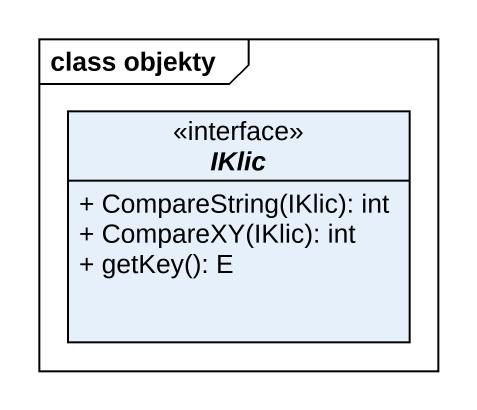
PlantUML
@startuml
mainframe class objekty
hide circle
hide empty members
skinparam classAttributeIconSize 0
interface IKlic <<interface>> {
  + CompareString(IKlic): int
  + CompareXY(IKlic): int
  + getKey(): E
}
@enduml
